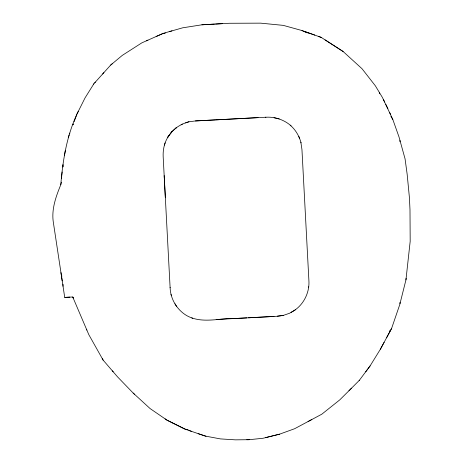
<?xml version="1.0" encoding="UTF-8"?>
<svg xmlns="http://www.w3.org/2000/svg" width="463" height="463" viewBox="0 0 463 463"><rect width="100%" height="100%" fill="white"/><g stroke="black" fill="none" stroke-linecap="round" stroke-linejoin="round"><path stroke-width="0.69" d="M291.059 312.369C302.756 306.552 309.816 293.351 308.89 280.416L301.951 149.526L300.852 142.21M308.723 287.147L308.728 286.776M76.754 114.621C66.55 136.683 62.794 160.788 60.769 184.806C55.826 196.844 51.185 209.745 53.436 222.963L64.716 297.408L72.737 296.98L73.235 298.149M61.463 178.394L62.158 171.987M359.346 380.32L370.099 365.903L380.395 349.218L391.588 328.47L399.731 304.695L405.947 279.901L410.183 241.333L409.992 209.739L409.408 197.545L407.151 174.198L405.067 158.861L399.008 136.961L392.792 119.413L382.426 97.496L375.337 85.788L362.025 68.727L343.124 51.509L325.095 39.899M60.78 184.725L61.417 182.179M405.947 279.901L406.126 278.275M61.66 277.233L61.839 275.879M62.852 165.575L62.881 167.01M64.531 155.273L65.335 150.336M164.458 145.11L165.129 142.864M69.618 133.703L69.832 133.118M68.24 137.372L69.149 134.947M74.097 121.723L77.026 113.904L85.065 97.861L93.914 83.705L110.703 65.04L122.29 55.381L141.881 42.833L163.3 33.342L182.671 27.815L201.885 24.805L229.295 23.272L260.652 23.15L283.275 25.372L302.003 30.552L321.2 37.387L343.124 51.509M77.026 113.904L78.345 111.276M380.395 349.218L384.128 342.302M386.553 337.799L391.588 328.47M93.659 84.133L93.914 83.705M169.429 134.947C164.643 141.111 162.802 149.138 163.179 156.847L170.118 287.731C170.517 299.052 176.907 309.77 186.63 315.558C201.937 324.239 220.145 317.832 236.605 318.422M170.332 133.703C174.771 127.684 181.612 123.812 188.73 121.827L188.956 121.792M365.701 371.818L367.639 369.214M368.016 368.704L370.099 365.903M102.67 73.97L103.868 72.639M94.84 82.68L95.361 82.096M359.132 380.54L359.479 380.192L348.923 390.784M351.556 388.162L339.715 399.922L321.808 414.194L294.618 428.726L279.588 434.167L263.111 438.247L249.268 439.694L235.441 439.85L220.411 438.901L205.121 436.048L184.309 428.865L167.039 420.19L150.076 408.551L133.188 393.07L117.556 376.882L103.127 360.116L88.803 334.633L72.737 296.98L73.235 297.559M171.941 131.66L167.623 137.424L171.599 131.967L176.594 127.47L175.344 128.598M110.703 65.04L112.185 63.807M181.131 124.784L182.376 124.043M295.394 309.805L289.578 313.248L283.171 315.453L276.475 316.316L237.386 318.382M308.08 421.533L311.836 419.524M146.412 40.825L147.911 40.159M156.158 36.508L163.3 33.342L164.556 33.313M185.553 122.932L188.73 121.827L195.415 120.947L215.55 119.882M169.221 31.652L171.941 30.882M265.536 437.645L279.588 434.167M282.552 315.535L283.171 315.453L277.447 316.188M215.59 24.035L222.443 23.654M201.885 24.805L214.485 24.099M195.415 120.947L225.62 119.35M226.395 119.315L258.07 117.643M64.716 297.408L69.832 297.13M216.186 119.848L265.901 117.226C274.958 116.682 284.033 119.732 290.886 125.681L291.059 125.878M216.169 319.499L246.814 317.884M248.515 317.792L274.044 316.443M265.536 117.249L265.901 117.226M246.814 439.723L249.268 439.694M186.687 429.687L188.082 429.687M205.971 436.204L198.181 433.652M274.044 117.718L279.264 118.916M185.553 429.294L167.039 420.19L165.129 418.882M188.956 430.468L191.497 431.348M305.094 31.652L308.08 32.717L308.08 33.313M308.404 32.832L314.805 35.113M318.289 36.351L321.2 37.387M191.775 317.89L192.776 318.347M302.003 30.552L306.865 32.763M171.941 422.65L172.317 422.841M290.22 125.201C295.602 129.75 299.243 136.07 301.077 142.847M133.188 393.07L134.501 394.273M112.376 370.869L113.192 371.818M390.899 116.416L392.792 119.413M174.979 303.786L176.646 306.587M102.242 358.541L103.127 360.116M383.503 99.69L384.655 102.028M385.853 104.459L387.884 108.602M389.759 112.735L390.622 114.621M86.523 329.297L86.853 330.067M298.855 136.475L299.567 138.53M170.98 294.416L171.281 295.284M60.954 272.591L62.204 280.867M164.174 175.599L165.349 197.747M170.1 287.401L170.118 287.731M399.974 140.439L399.974 141.776M399.974 302.362L399.974 303.734M389.759 330.588L389.759 331.855M379.55 92.745L379.55 93.781M165.129 32.821L165.129 33.313M63.026 164.515L63.026 166.796M63.026 284.189L63.026 286.273M73.235 124.026L72.951 124.784L73.235 124.026"/></g></svg>
